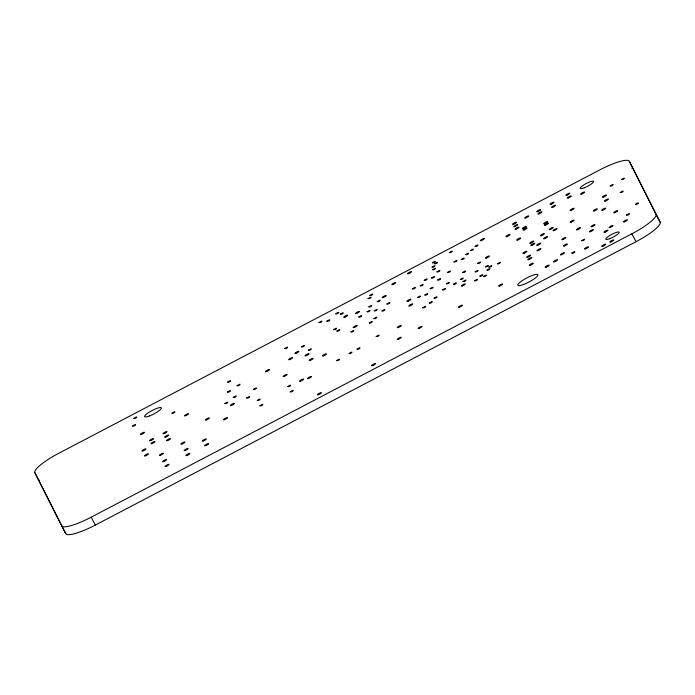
<?xml version="1.0" encoding="UTF-8"?>
<svg xmlns="http://www.w3.org/2000/svg" width="695" height="695" viewBox="0 0 695 695"><rect width="100%" height="100%" fill="white"/><g stroke="black" fill="none" stroke-linecap="round" stroke-linejoin="round"><path stroke-width="1.04" d="M61.568 525.768A30.328 6.151 -27.7 0 0 91.201 517.184L631.877 233.807A30.328 6.151 -27.7 0 0 655.976 214.234L629.357 161.344A30.328 6.151 -27.7 0 0 599.724 169.928L58.979 453.166A30.328 6.151 -27.7 0 0 34.88 472.739L65.712 533.656A30.328 6.151 -27.7 0 0 95.345 525.072L636.021 241.695A30.328 6.151 -27.7 0 0 660.12 222.122L629.357 161.344M655.976 214.234L660.12 222.122M631.877 233.807L636.021 241.695M91.201 517.184L95.345 525.072M34.88 472.739L65.712 533.656M631.868 168.286A30.328 6.151 -27.7 0 1 633.501 169.233M39.024 480.627A30.328 6.151 -27.7 0 1 38.894 479.793M133.857 418.39C136.159 419.293 139.209 414.75 133.857 418.39M132.597 426C134.891 426.895 137.949 422.352 132.597 426M171.978 413.169C174.271 414.072 177.329 409.529 171.978 413.169M227.639 382.094C229.932 382.988 232.981 378.445 227.639 382.094M227.543 392.032C229.845 392.936 232.894 388.392 227.543 392.032M224.841 403.517C227.135 404.421 230.193 399.877 224.841 403.517M237.065 385.656C239.367 386.55 242.416 382.007 237.065 385.656M233.277 397.392C235.57 398.296 238.628 393.752 233.277 397.392M246.664 397.983C248.966 398.887 252.016 394.343 246.664 397.983M253.501 389.348C255.795 390.251 258.853 385.708 253.501 389.348M257.237 400.433C259.53 401.328 262.588 396.784 257.237 400.433M284.62 348.577C286.913 349.481 289.963 344.937 284.62 348.577M259.93 405.784C262.232 406.688 265.281 402.144 259.93 405.784M301.552 346.822C303.854 347.717 306.903 343.174 301.552 346.822M287.617 386.594C289.919 387.489 292.969 382.945 287.617 386.594M319.048 322.549C321.342 323.444 324.4 318.901 319.048 322.549M308.354 350.202C310.648 351.105 313.697 346.562 308.354 350.202M290.249 391.815C292.543 392.71 295.592 388.166 290.249 391.815M326.867 321.22C329.169 322.124 332.219 317.58 326.867 321.22M335.841 313.749C338.135 314.644 341.193 310.1 335.841 313.749M340.307 314.183C342.6 315.087 345.65 310.543 340.307 314.183M333.652 329.647C335.954 330.551 339.004 326.007 333.652 329.647M336.919 331.063C339.212 331.967 342.261 327.423 336.919 331.063M336.51 360.618C338.804 361.522 341.862 356.978 336.51 360.618M350.914 331.889C353.208 332.792 356.257 328.248 350.914 331.889M358.716 317.033C361.009 317.936 364.067 313.393 358.716 317.033M368.098 298.572C370.392 299.476 373.45 294.932 368.098 298.572M369.888 295.384C372.181 296.279 375.239 291.735 369.888 295.384M368.871 306.851C371.165 307.755 374.214 303.211 368.871 306.851M367.099 311.768C369.401 312.672 372.451 308.128 367.099 311.768M349.064 353.52C351.366 354.415 354.415 349.872 349.064 353.52M377.255 301.587C379.548 302.49 382.606 297.947 377.255 301.587M374.249 310.804C376.551 311.699 379.6 307.155 374.249 310.804M369.323 322.932C371.616 323.835 374.674 319.292 369.323 322.932M357.056 349.159C359.35 350.054 362.408 345.511 357.056 349.159M373.936 318.605C376.23 319.509 379.288 314.965 373.936 318.605M381.955 310.934C384.257 311.829 387.306 307.286 381.955 310.934M386.941 303.976C389.243 304.879 392.293 300.336 386.941 303.976M376.169 336.536C378.462 337.431 381.52 332.896 376.169 336.536M412.448 288.877C414.741 289.772 417.799 285.228 412.448 288.877M420.249 285.827C422.551 286.722 425.601 282.187 420.249 285.827M432.42 262.78C434.714 263.683 437.772 259.139 432.42 262.78M424.237 280.259C426.539 281.162 429.588 276.619 424.237 280.259M432.064 267.132C434.358 268.035 437.416 263.492 432.064 267.132M417.608 297.451C419.91 298.355 422.96 293.811 417.608 297.451M434.592 263.726C436.886 264.63 439.944 260.086 434.592 263.726M432.498 269.686C434.792 270.581 437.85 266.046 432.498 269.686M431.578 277.983C433.88 278.877 436.929 274.334 431.578 277.983M424.88 295.028C427.182 295.931 430.231 291.387 424.88 295.028M436.981 271.849C439.275 272.753 442.333 268.209 436.981 271.849M430.144 288.625C432.446 289.528 435.496 284.985 430.144 288.625M422.795 307.755C425.097 308.658 428.146 304.115 422.795 307.755M449.326 252.528C451.628 253.432 454.678 248.888 449.326 252.528M437.685 279.989C439.978 280.884 443.036 276.349 437.685 279.989M429.328 303.029C431.63 303.932 434.679 299.389 429.328 303.029M434.106 298.181C436.408 299.085 439.457 294.541 434.106 298.181M447.458 272.431C449.761 273.335 452.81 268.791 447.458 272.431M454.026 261.867C456.328 262.771 459.378 258.227 454.026 261.867M442.663 289.876C444.956 290.779 448.006 286.236 442.663 289.876M446.372 283.769C448.675 284.663 451.724 280.12 446.372 283.769M461.298 259.452C463.6 260.347 466.649 255.803 461.298 259.452M465.633 254.57C467.935 255.473 470.984 250.93 465.633 254.57M453.409 284.246C455.703 285.15 458.752 280.606 453.409 284.246M470.385 250.521C472.687 251.425 475.736 246.881 470.385 250.521M475.067 246.334C477.369 247.229 480.419 242.685 475.067 246.334M462.731 272.414C465.024 273.317 468.082 268.774 462.731 272.414M460.307 279.416C462.609 280.311 465.659 275.767 460.307 279.416M463.035 281.458C465.337 282.361 468.387 277.818 463.035 281.458M477.691 263.362C479.993 264.256 483.042 259.713 477.691 263.362M475.154 271.806C477.456 272.709 480.506 268.166 475.154 271.806M474.581 280.789C476.883 281.684 479.932 277.149 474.581 280.789M479.871 276.106C482.165 277.01 485.214 272.466 479.871 276.106M485.371 266.802C487.664 267.705 490.722 263.162 485.371 266.802M483.451 276.488C485.753 277.383 488.802 272.84 483.451 276.488M487.03 270.094C489.323 270.998 492.381 266.454 487.03 270.094M488.889 267.045C491.183 267.94 494.232 263.396 488.889 267.045M497.429 263.779C499.731 264.682 502.78 260.139 497.429 263.779M571.837 253.084C574.131 253.979 577.18 249.436 571.837 253.084M581.689 240.626C583.991 241.521 587.04 236.978 581.689 240.626M610.184 185.93C612.486 186.833 615.535 182.29 610.184 185.93M621.399 179.536C623.693 180.431 626.751 175.896 621.399 179.536M620.261 192.454C622.564 193.358 625.613 188.814 620.261 192.454M626.534 215.042C628.827 215.936 631.885 211.393 626.534 215.042M635.534 204.243C637.828 205.147 640.886 200.603 635.534 204.243M530.494 265.16A2.276 0.46 -27.7 0 0 533.334 263.223A2.276 0.46 -27.7 0 0 530.137 264.447A2.276 0.46 -27.7 0 0 530.494 265.16M552.716 207.232A2.276 0.46 -27.7 0 0 555.566 205.294A2.276 0.46 -27.7 0 0 552.36 206.519A2.276 0.46 -27.7 0 0 552.716 207.232M537.921 211.567A2.276 0.46 -27.7 0 0 540.762 209.621A2.276 0.46 -27.7 0 0 537.565 210.846A2.276 0.46 -27.7 0 0 537.921 211.567M524.239 229.906A2.276 0.46 -27.7 0 0 527.079 227.969A2.276 0.46 -27.7 0 0 523.882 229.194A2.276 0.46 -27.7 0 0 524.239 229.906M531.979 245.292A2.276 0.46 -27.7 0 0 534.82 243.354A2.276 0.46 -27.7 0 0 531.623 244.579A2.276 0.46 -27.7 0 0 531.979 245.292M523.674 284.446A11.372 2.311 -27.7 0 0 537.887 274.733A11.372 2.311 -27.7 0 0 521.875 280.876A11.372 2.311 -27.7 0 0 523.674 284.446M610.931 241.938A2.276 0.46 -27.7 0 0 613.772 240.001A2.276 0.46 -27.7 0 0 610.566 241.226A2.276 0.46 -27.7 0 0 610.931 241.938M577.632 229.654A2.276 0.46 -27.7 0 0 580.473 227.708A2.276 0.46 -27.7 0 0 577.276 228.933A2.276 0.46 -27.7 0 0 577.632 229.654M551.196 204.208A2.276 0.46 -27.7 0 0 554.045 202.271A2.276 0.46 -27.7 0 0 550.84 203.496A2.276 0.46 -27.7 0 0 551.196 204.208M541.535 235.605A2.276 0.46 -27.7 0 0 544.376 233.659A2.276 0.46 -27.7 0 0 541.17 234.893A2.276 0.46 -27.7 0 0 541.535 235.605M398.461 327.432A2.276 0.46 -27.7 0 0 401.302 325.486A2.276 0.46 -27.7 0 0 398.105 326.711A2.276 0.46 -27.7 0 0 398.461 327.432M544.741 238.611A2.276 0.46 -27.7 0 0 547.582 236.665A2.276 0.46 -27.7 0 0 544.385 237.89A2.276 0.46 -27.7 0 0 544.741 238.611M383.388 297.477A2.276 0.46 -27.7 0 0 386.229 295.54A2.276 0.46 -27.7 0 0 383.032 296.765A2.276 0.46 -27.7 0 0 383.388 297.477M546.348 267.106A2.276 0.46 -27.7 0 0 549.198 265.169A2.276 0.46 -27.7 0 0 545.992 266.394A2.276 0.46 -27.7 0 0 546.348 267.106M564.557 245.934A2.276 0.46 -27.7 0 0 567.398 243.988A2.276 0.46 -27.7 0 0 564.192 245.222A2.276 0.46 -27.7 0 0 564.557 245.934M538.052 250.617A2.276 0.46 -27.7 0 0 540.901 248.68A2.276 0.46 -27.7 0 0 537.695 249.905A2.276 0.46 -27.7 0 0 538.052 250.617M585.668 248.81A2.276 0.46 -27.7 0 0 588.509 246.864A2.276 0.46 -27.7 0 0 585.312 248.089A2.276 0.46 -27.7 0 0 585.668 248.81M224.633 419.615A2.276 0.46 -27.7 0 0 227.473 417.669A2.276 0.46 -27.7 0 0 224.277 418.903A2.276 0.46 -27.7 0 0 224.633 419.615M289.841 359.532A2.276 0.46 -27.7 0 0 292.682 357.586A2.276 0.46 -27.7 0 0 289.485 358.811A2.276 0.46 -27.7 0 0 289.841 359.532M539.051 213.808A2.276 0.46 -27.7 0 0 541.9 211.871A2.276 0.46 -27.7 0 0 538.695 213.096A2.276 0.46 -27.7 0 0 539.051 213.808M300.7 381.095A2.276 0.46 -27.7 0 0 303.541 379.157A2.276 0.46 -27.7 0 0 300.336 380.382A2.276 0.46 -27.7 0 0 300.7 381.095M614.849 212.627A2.276 0.46 -27.7 0 0 617.69 210.689A2.276 0.46 -27.7 0 0 614.493 211.914A2.276 0.46 -27.7 0 0 614.849 212.627M231.713 405.272A2.276 0.46 -27.7 0 0 234.554 403.335A2.276 0.46 -27.7 0 0 231.348 404.56A2.276 0.46 -27.7 0 0 231.713 405.272M590.602 231.617A2.276 0.46 -27.7 0 0 593.443 229.671A2.276 0.46 -27.7 0 0 590.237 230.905A2.276 0.46 -27.7 0 0 590.602 231.617M581.732 194.044A2.276 0.46 -27.7 0 0 584.573 192.107A2.276 0.46 -27.7 0 0 581.376 193.332A2.276 0.46 -27.7 0 0 581.732 194.044M164.133 433.576A2.276 0.46 -27.7 0 0 166.974 431.63A2.276 0.46 -27.7 0 0 163.777 432.863A2.276 0.46 -27.7 0 0 164.133 433.576M185.687 415.68A2.276 0.46 -27.7 0 0 188.527 413.742A2.276 0.46 -27.7 0 0 185.33 414.967A2.276 0.46 -27.7 0 0 185.687 415.68M187.016 455.434A2.276 0.46 -27.7 0 0 189.865 453.496A2.276 0.46 -27.7 0 0 186.66 454.721A2.276 0.46 -27.7 0 0 187.016 455.434M166.201 466.345A2.276 0.46 -27.7 0 0 169.041 464.408A2.276 0.46 -27.7 0 0 165.836 465.633A2.276 0.46 -27.7 0 0 166.201 466.345M323.601 355.814A2.276 0.46 -27.7 0 0 326.45 353.877A2.276 0.46 -27.7 0 0 323.245 355.102A2.276 0.46 -27.7 0 0 323.601 355.814M205.824 445.582A2.276 0.46 -27.7 0 0 208.665 443.636A2.276 0.46 -27.7 0 0 205.468 444.861A2.276 0.46 -27.7 0 0 205.824 445.582M398.461 339.238A2.276 0.46 -27.7 0 0 401.302 337.292A2.276 0.46 -27.7 0 0 398.105 338.517A2.276 0.46 -27.7 0 0 398.461 339.238M499.809 285.94A2.276 0.46 -27.7 0 0 502.65 284.003A2.276 0.46 -27.7 0 0 499.453 285.228A2.276 0.46 -27.7 0 0 499.809 285.94M344.894 317.129A2.276 0.46 -27.7 0 0 347.743 315.191A2.276 0.46 -27.7 0 0 344.538 316.416A2.276 0.46 -27.7 0 0 344.894 317.129M206.476 419.884A2.276 0.46 -27.7 0 0 209.325 417.947A2.276 0.46 -27.7 0 0 206.12 419.172A2.276 0.46 -27.7 0 0 206.476 419.884M486.587 257.975A2.276 0.46 -27.7 0 0 489.428 256.038A2.276 0.46 -27.7 0 0 486.231 257.263A2.276 0.46 -27.7 0 0 486.587 257.975M163.777 461.541A2.276 0.46 -27.7 0 0 166.626 459.595A2.276 0.46 -27.7 0 0 163.421 460.828A2.276 0.46 -27.7 0 0 163.777 461.541M150.702 440.613A2.276 0.46 -27.7 0 0 153.543 438.675A2.276 0.46 -27.7 0 0 150.346 439.9A2.276 0.46 -27.7 0 0 150.702 440.613M145.602 455.781A2.276 0.46 -27.7 0 0 148.452 453.844A2.276 0.46 -27.7 0 0 145.246 455.069A2.276 0.46 -27.7 0 0 145.602 455.781M160.597 455.216A2.276 0.46 -27.7 0 0 163.438 453.279A2.276 0.46 -27.7 0 0 160.241 454.504A2.276 0.46 -27.7 0 0 160.597 455.216M185.339 450.412A2.276 0.46 -27.7 0 0 188.18 448.466A2.276 0.46 -27.7 0 0 184.983 449.7A2.276 0.46 -27.7 0 0 185.339 450.412M182.09 443.957A2.276 0.46 -27.7 0 0 184.931 442.011A2.276 0.46 -27.7 0 0 181.734 443.245A2.276 0.46 -27.7 0 0 182.09 443.957M203.479 440.908A2.276 0.46 -27.7 0 0 206.319 438.962A2.276 0.46 -27.7 0 0 203.114 440.196A2.276 0.46 -27.7 0 0 203.479 440.908M141.58 434.288A2.276 0.46 -27.7 0 0 144.421 432.342A2.276 0.46 -27.7 0 0 141.215 433.567A2.276 0.46 -27.7 0 0 141.58 434.288M310.378 360.314A2.276 0.46 -27.7 0 0 313.219 358.377A2.276 0.46 -27.7 0 0 310.022 359.602A2.276 0.46 -27.7 0 0 310.378 360.314M624.553 221.783A2.276 0.46 -27.7 0 0 627.394 219.837A2.276 0.46 -27.7 0 0 624.188 221.071A2.276 0.46 -27.7 0 0 624.553 221.783M605.597 200.985A2.276 0.46 -27.7 0 0 608.438 199.039A2.276 0.46 -27.7 0 0 605.241 200.273A2.276 0.46 -27.7 0 0 605.597 200.985M603.59 196.998A2.276 0.46 -27.7 0 0 606.431 195.06A2.276 0.46 -27.7 0 0 603.234 196.285A2.276 0.46 -27.7 0 0 603.59 196.998M507.15 236.43A2.276 0.46 -27.7 0 0 509.991 234.493A2.276 0.46 -27.7 0 0 506.794 235.718A2.276 0.46 -27.7 0 0 507.15 236.43M523.474 228.394A2.276 0.46 -27.7 0 0 526.324 226.457A2.276 0.46 -27.7 0 0 523.118 227.682A2.276 0.46 -27.7 0 0 523.474 228.394M525.837 217.909A2.276 0.46 -27.7 0 0 528.678 215.971A2.276 0.46 -27.7 0 0 525.481 217.196A2.276 0.46 -27.7 0 0 525.837 217.909M554.245 230.505A2.276 0.46 -27.7 0 0 557.086 228.559A2.276 0.46 -27.7 0 0 553.889 229.784A2.276 0.46 -27.7 0 0 554.245 230.505M545.601 225.137A2.276 0.46 -27.7 0 0 548.442 223.191A2.276 0.46 -27.7 0 0 545.245 224.424A2.276 0.46 -27.7 0 0 545.601 225.137M544.845 223.625A2.276 0.46 -27.7 0 0 547.686 221.688A2.276 0.46 -27.7 0 0 544.48 222.913A2.276 0.46 -27.7 0 0 544.845 223.625M561.569 254.691A2.276 0.46 -27.7 0 0 564.418 252.754A2.276 0.46 -27.7 0 0 561.212 253.979A2.276 0.46 -27.7 0 0 561.569 254.691M419.285 328.318A2.276 0.46 -27.7 0 0 422.126 326.381A2.276 0.46 -27.7 0 0 418.92 327.606A2.276 0.46 -27.7 0 0 419.285 328.318M528.965 259.548A2.276 0.46 -27.7 0 0 531.814 257.61A2.276 0.46 -27.7 0 0 528.608 258.835A2.276 0.46 -27.7 0 0 528.965 259.548M459.577 307.199A2.276 0.46 -27.7 0 0 462.427 305.261A2.276 0.46 -27.7 0 0 459.221 306.486A2.276 0.46 -27.7 0 0 459.577 307.199M592.175 226.596A2.276 0.46 -27.7 0 0 595.016 224.659A2.276 0.46 -27.7 0 0 591.81 225.884A2.276 0.46 -27.7 0 0 592.175 226.596M602.869 246.169A2.276 0.46 -27.7 0 0 605.71 244.223A2.276 0.46 -27.7 0 0 602.513 245.448A2.276 0.46 -27.7 0 0 602.869 246.169M409.937 305.852A2.276 0.46 -27.7 0 0 412.778 303.915A2.276 0.46 -27.7 0 0 409.581 305.14A2.276 0.46 -27.7 0 0 409.937 305.852M408.087 301.204A2.276 0.46 -27.7 0 0 410.927 299.267A2.276 0.46 -27.7 0 0 407.73 300.492A2.276 0.46 -27.7 0 0 408.087 301.204M481.548 240.505A2.276 0.46 -27.7 0 0 484.389 238.567A2.276 0.46 -27.7 0 0 481.183 239.792A2.276 0.46 -27.7 0 0 481.548 240.505M568.397 197.91A2.276 0.46 -27.7 0 0 571.238 195.973A2.276 0.46 -27.7 0 0 568.041 197.198A2.276 0.46 -27.7 0 0 568.397 197.91M567.016 195.165A2.276 0.46 -27.7 0 0 569.857 193.219A2.276 0.46 -27.7 0 0 566.66 194.452A2.276 0.46 -27.7 0 0 567.016 195.165M318.553 394.656A2.276 0.46 -27.7 0 0 321.394 392.718A2.276 0.46 -27.7 0 0 318.197 393.943A2.276 0.46 -27.7 0 0 318.553 394.656M372.685 365.596A2.276 0.46 -27.7 0 0 375.526 363.65A2.276 0.46 -27.7 0 0 372.32 364.875A2.276 0.46 -27.7 0 0 372.685 365.596M562.993 239.462A2.276 0.46 -27.7 0 0 565.834 237.516A2.276 0.46 -27.7 0 0 562.637 238.741A2.276 0.46 -27.7 0 0 562.993 239.462M408.721 273.613A2.276 0.46 -27.7 0 0 411.57 271.667A2.276 0.46 -27.7 0 0 408.365 272.892A2.276 0.46 -27.7 0 0 408.721 273.613M392.97 284.472A2.276 0.46 -27.7 0 0 395.811 282.526A2.276 0.46 -27.7 0 0 392.614 283.76A2.276 0.46 -27.7 0 0 392.97 284.472M354.337 327.458A2.276 0.46 -27.7 0 0 357.187 325.521A2.276 0.46 -27.7 0 0 353.981 326.746A2.276 0.46 -27.7 0 0 354.337 327.458M356.613 313.419A2.276 0.46 -27.7 0 0 359.454 311.482A2.276 0.46 -27.7 0 0 356.257 312.707A2.276 0.46 -27.7 0 0 356.613 313.419M266.654 371.547A2.276 0.46 -27.7 0 0 269.495 369.61A2.276 0.46 -27.7 0 0 266.289 370.835A2.276 0.46 -27.7 0 0 266.654 371.547M306.2 355.684A2.276 0.46 -27.7 0 0 309.04 353.738A2.276 0.46 -27.7 0 0 305.835 354.971A2.276 0.46 -27.7 0 0 306.2 355.684M284.342 376.342A2.276 0.46 -27.7 0 0 287.183 374.397A2.276 0.46 -27.7 0 0 283.977 375.63A2.276 0.46 -27.7 0 0 284.342 376.342M527.792 257.211A2.276 0.46 -27.7 0 0 530.632 255.273A2.276 0.46 -27.7 0 0 527.436 256.498A2.276 0.46 -27.7 0 0 527.792 257.211M152.153 443.497A2.276 0.46 -27.7 0 0 154.994 441.56A2.276 0.46 -27.7 0 0 151.797 442.785A2.276 0.46 -27.7 0 0 152.153 443.497M143.118 450.838A2.276 0.46 -27.7 0 0 145.959 448.901A2.276 0.46 -27.7 0 0 142.753 450.125A2.276 0.46 -27.7 0 0 143.118 450.838M165.862 437.007A2.276 0.46 -27.7 0 0 168.703 435.07A2.276 0.46 -27.7 0 0 165.506 436.295A2.276 0.46 -27.7 0 0 165.862 437.007M167.66 440.578A2.276 0.46 -27.7 0 0 170.501 438.641A2.276 0.46 -27.7 0 0 167.304 439.865A2.276 0.46 -27.7 0 0 167.66 440.578M462.444 285.906A2.276 0.46 -27.7 0 0 465.285 283.968A2.276 0.46 -27.7 0 0 462.088 285.193A2.276 0.46 -27.7 0 0 462.444 285.906M609.715 238.68A7.584 1.538 -27.7 0 0 619.193 232.208A7.584 1.538 -27.7 0 0 608.516 236.3A7.584 1.538 -27.7 0 0 609.715 238.68M584.13 187.85A7.584 1.538 -27.7 0 0 593.608 181.378A7.584 1.538 -27.7 0 0 582.931 185.469A7.584 1.538 -27.7 0 0 584.13 187.85M602.826 210.159A2.276 0.46 -27.7 0 0 605.666 208.222A2.276 0.46 -27.7 0 0 602.461 209.447A2.276 0.46 -27.7 0 0 602.826 210.159M610.227 227.456A2.276 0.46 -27.7 0 0 613.068 225.519A2.276 0.46 -27.7 0 0 609.871 226.744A2.276 0.46 -27.7 0 0 610.227 227.456M149.521 415.923A9.478 1.92 -27.7 0 0 161.37 407.835A9.478 1.92 -27.7 0 0 148.026 412.952A9.478 1.92 -27.7 0 0 149.521 415.923M594.425 210.828A2.276 0.46 -27.7 0 0 597.266 208.891A2.276 0.46 -27.7 0 0 594.069 210.116A2.276 0.46 -27.7 0 0 594.425 210.828M605.145 232.13A2.276 0.46 -27.7 0 0 607.986 230.184A2.276 0.46 -27.7 0 0 604.78 231.409A2.276 0.46 -27.7 0 0 605.145 232.13M530.876 243.094A2.276 0.46 -27.7 0 0 533.717 241.156A2.276 0.46 -27.7 0 0 530.52 242.381A2.276 0.46 -27.7 0 0 530.876 243.094M516.185 229.089A2.276 0.46 -27.7 0 0 519.035 227.152A2.276 0.46 -27.7 0 0 515.829 228.377A2.276 0.46 -27.7 0 0 516.185 229.089M513.727 224.198A2.276 0.46 -27.7 0 0 516.567 222.261A2.276 0.46 -27.7 0 0 513.37 223.486A2.276 0.46 -27.7 0 0 513.727 224.198M550.31 229.437A2.276 0.46 -27.7 0 0 553.159 227.5A2.276 0.46 -27.7 0 0 549.953 228.724A2.276 0.46 -27.7 0 0 550.31 229.437M514.899 226.535A2.276 0.46 -27.7 0 0 517.749 224.598A2.276 0.46 -27.7 0 0 514.543 225.823A2.276 0.46 -27.7 0 0 514.899 226.535M571.247 222.113A2.276 0.46 -27.7 0 0 574.087 220.176A2.276 0.46 -27.7 0 0 570.882 221.401A2.276 0.46 -27.7 0 0 571.247 222.113M571.281 210.298A2.276 0.46 -27.7 0 0 574.122 208.352A2.276 0.46 -27.7 0 0 570.916 209.577A2.276 0.46 -27.7 0 0 571.281 210.298M296.053 353.321A2.276 0.46 -27.7 0 0 298.902 351.383A2.276 0.46 -27.7 0 0 295.696 352.608A2.276 0.46 -27.7 0 0 296.053 353.321M308.71 378.462A2.276 0.46 -27.7 0 0 311.551 376.525A2.276 0.46 -27.7 0 0 308.345 377.75A2.276 0.46 -27.7 0 0 308.71 378.462M524.1 253.249A2.276 0.46 -27.7 0 0 526.94 251.303A2.276 0.46 -27.7 0 0 523.743 252.537A2.276 0.46 -27.7 0 0 524.1 253.249M517.836 239.949A2.276 0.46 -27.7 0 0 520.677 238.011A2.276 0.46 -27.7 0 0 517.471 239.236A2.276 0.46 -27.7 0 0 517.836 239.949M554.671 261.702A2.276 0.46 -27.7 0 0 557.512 259.765A2.276 0.46 -27.7 0 0 554.306 260.99A2.276 0.46 -27.7 0 0 554.671 261.702M537.861 245.17A2.276 0.46 -27.7 0 0 540.701 243.224A2.276 0.46 -27.7 0 0 537.496 244.458A2.276 0.46 -27.7 0 0 537.861 245.17"/></g></svg>
